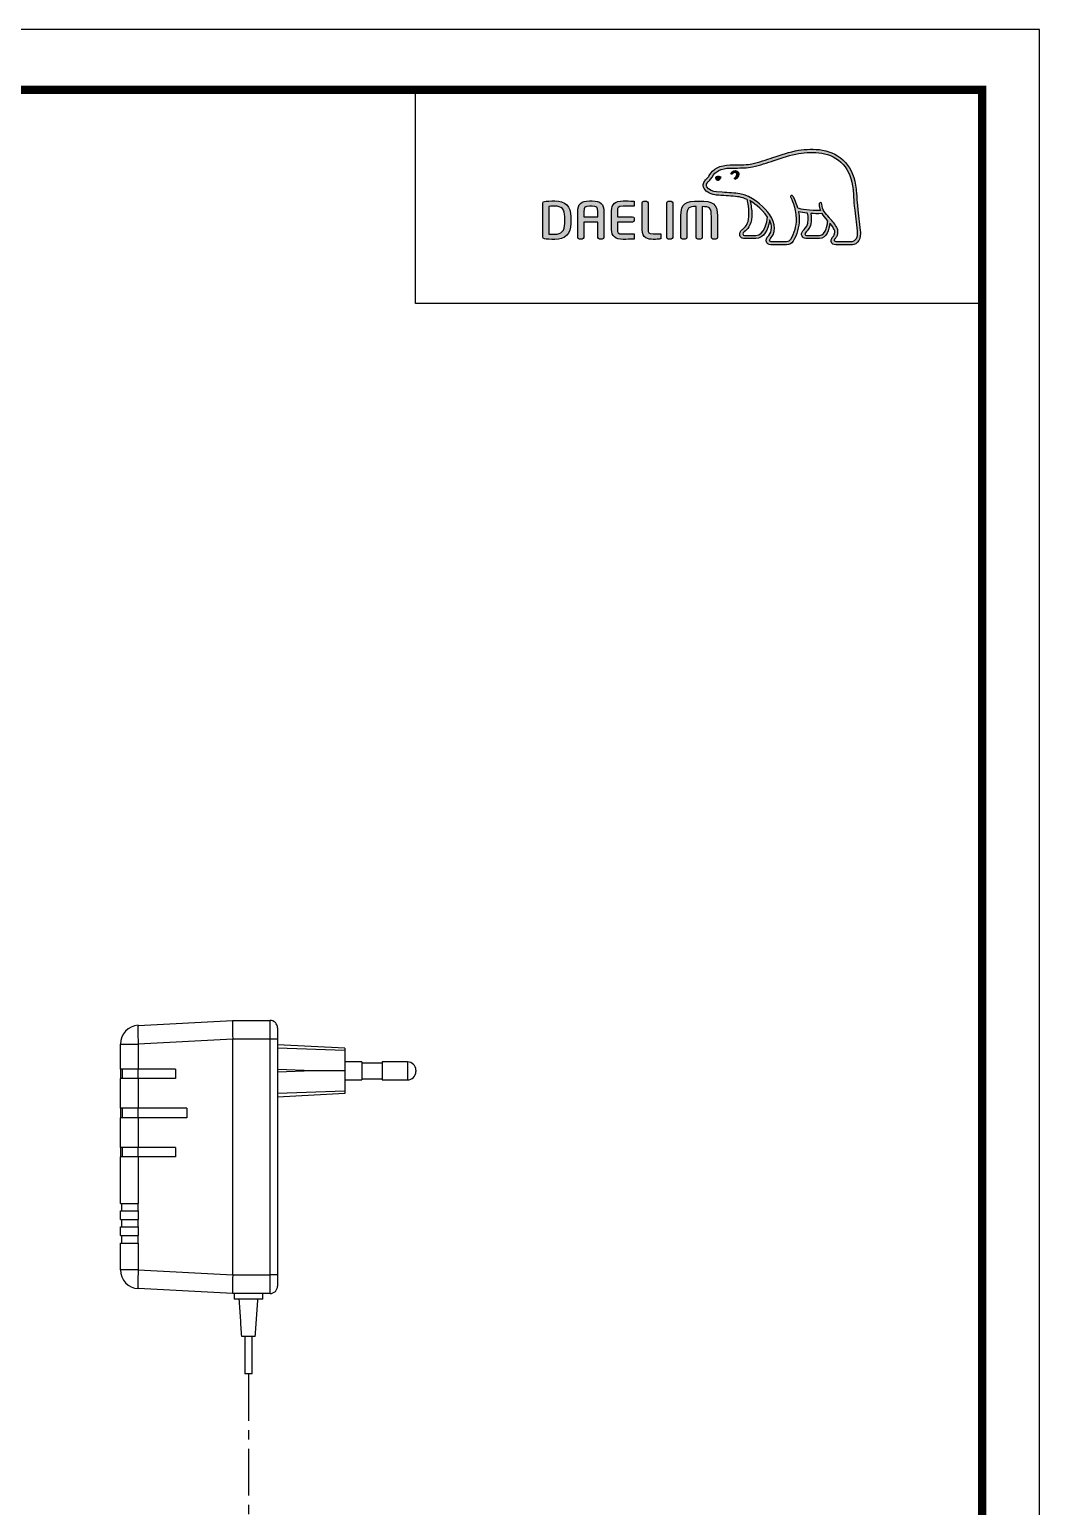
# Model space of a CAD drawing. Extents: x 0 to 948, y 0 to 695.
# Drawn here: x 677.8 to 947.9, y 299.8 to 694.5 of the extents above; entities that cross this region are included whole.
import ezdxf

# ---------------------------------------------------------------- set-up
doc = ezdxf.new("R2010")
doc.units = 0
doc.header["$LTSCALE"] = 10
doc.header["$MEASUREMENT"] = 0
doc.linetypes.add('CENTER', pattern=[2, 1.25, -0.25, 0.25, -0.25])
doc.layers.get('0').update_dxf_attribs({"linetype": 'CONTINUOUS'})
for name, color, linetype in [('1', 7, 'CONTINUOUS'), ('DEF_LAYER_SYMBOL', 7, 'CONTINUOUS'), ('레이어 1', 7, 'CONTINUOUS')]:
    doc.layers.add(name, color=color, linetype=linetype)

msp = doc.modelspace()

# ---------------------------------------------------------------- hatches: boundary and pattern name
at = {"layer": '레이어 1'}
h = msp.add_hatch(color=5, dxfattribs=at)
h.dxf.hatch_style = 1
edge = h.paths.add_edge_path(flags=16)
edge.add_spline(control_points=[(898.61, 638.27), (898.2, 637.81), (897.68, 637.81), (897.65, 637.81), (897.65, 637.81), (893.5, 637.81), (893.5, 637.81), (893.34, 637.81), (893.23, 637.85), (893.15, 637.92), (893.09, 637.98), (893.06, 638.08), (893.06, 638.19), (893.06, 638.43), (893.23, 638.64), (893.41, 638.87), (893.58, 639.09), (893.74, 639.3), (893.83, 639.55), (894.06, 640.16), (894.03, 640.81), (893.76, 641.39), (893.27, 642.43), (892.54, 643.25), (891.84, 644.04), (891.84, 644.04), (891.6, 644.3), (891.6, 644.31), (890.68, 645.33), (889.73, 646.39), (889.66, 647.82), (889.64, 648.1), (889.51, 648.28), (889.33, 648.27), (889.33, 648.27), (889.06, 648.14), (889.05, 648.14), (888.98, 648.06), (888.94, 647.94), (888.94, 647.8), (888.94, 647.8), (888.94, 647.75), (888.94, 647.75), (888.98, 647.23), (889.1, 646.73), (889.32, 646.2), (889.32, 646.2), (889.34, 646.14), (889.34, 646.14), (889.34, 646.14), (889.28, 646.14), (889.28, 646.14), (886.61, 646.04), (884, 646.54), (883.23, 646.73), (882.75, 648.64), (881.98, 649.9), (881.95, 649.95), (881.89, 650.05), (881.79, 650.13), (881.7, 650.16), (881.7, 650.16), (881.48, 650.12), (881.45, 650.12), (881.43, 650.09), (881.39, 650.04), (881.3, 649.92), (881.3, 649.92), (881.29, 649.83), (881.29, 649.83), (881.29, 649.83), (881.36, 649.58), (881.36, 649.58), (881.42, 649.48), (882.79, 647.07), (882.79, 643.89), (882.79, 641.93), (882.28, 640.08), (881.26, 638.39), (881.02, 637.99), (880.7, 637.81), (880.22, 637.81), (880.22, 637.81), (876.12, 637.81), (876.12, 637.81), (875.99, 637.81), (875.7, 637.9), (875.7, 638.2), (875.7, 638.36), (875.86, 638.63), (876.11, 638.92), (877.82, 640.82), (876.83, 643.79), (875.19, 645.74), (873.61, 647.63), (871.03, 650.01), (867.71, 650.6), (866.54, 650.8), (864.61, 650.92), (863.05, 651.01), (863.05, 651.01), (861.47, 651.1), (861.47, 651.1), (860.66, 651.17), (859.33, 651.66), (858.92, 652.43), (858.75, 652.75), (858.77, 653.08), (858.98, 653.45), (859.12, 653.67), (859.3, 653.87), (859.54, 654.1), (859.8, 654.36), (860.06, 654.63), (860.27, 654.99), (860.27, 654.99), (860.33, 655.1), (860.33, 655.1), (861.12, 656.62), (862.75, 657.42), (865.18, 657.48), (865.18, 657.48), (866.55, 657.5), (866.55, 657.5), (868.05, 657.51), (869.75, 657.51), (871.15, 657.82), (873.12, 658.24), (875.1, 658.91), (876.84, 659.51), (876.84, 659.51), (876.89, 659.52), (876.89, 659.52), (879.05, 660.26), (881.28, 661.02), (883.55, 661.39), (887.2, 662), (892.2, 661.98), (895.35, 658.44), (896.81, 656.81), (897.7, 654.55), (898.01, 651.75), (898.01, 651.75), (898, 651.76), (897.99, 651.77), (898.01, 651.71), (898.04, 651.4), (898.17, 649.62), (898.21, 648.76), (898.24, 647.87), (898.47, 646.23), (898.47, 646.23), (899.1, 640.72), (899.1, 640.72), (899.1, 640.72), (899.14, 640.05), (899.14, 640.05), (899.14, 639.26), (898.96, 638.66), (898.61, 638.27)], knot_values=[0, 0, 0, 0, 1, 1, 1, 2, 2, 2, 3, 3, 3, 4, 4, 4, 5, 5, 5, 6, 6, 6, 7, 7, 7, 8, 8, 8, 9, 9, 9, 10, 10, 10, 11, 11, 11, 12, 12, 12, 13, 13, 13, 14, 14, 14, 15, 15, 15, 16, 16, 16, 17, 17, 17, 18, 18, 18, 19, 19, 19, 20, 20, 20, 21, 21, 21, 22, 22, 22, 23, 23, 23, 24, 24, 24, 25, 25, 25, 26, 26, 26, 27, 27, 27, 28, 28, 28, 29, 29, 29, 30, 30, 30, 31, 31, 31, 32, 32, 32, 33, 33, 33, 34, 34, 34, 35, 35, 35, 36, 36, 36, 37, 37, 37, 38, 38, 38, 39, 39, 39, 40, 40, 40, 41, 41, 41, 42, 42, 42, 43, 43, 43, 44, 44, 44, 45, 45, 45, 46, 46, 46, 47, 47, 47, 48, 48, 48, 49, 49, 49, 50, 50, 50, 51, 51, 51, 52, 52, 52, 53, 53, 53, 53], degree=3, periodic=0)
edge = h.paths.add_edge_path(flags=16)
edge.add_spline(control_points=[(889, 639.46), (889, 639.46), (885.61, 639.46), (885.61, 639.46), (885.35, 639.46), (885.16, 639.66), (885.16, 639.92), (885.16, 640.09), (885.31, 640.32), (885.46, 640.48), (886.15, 641.14), (886.85, 642.05), (886.85, 643.77), (886.85, 643.77), (886.81, 644.56), (886.81, 644.56), (886.81, 644.56), (886.68, 645.32), (886.68, 645.32), (886.68, 645.32), (886.68, 645.37), (886.68, 645.37), (886.68, 645.37), (886.73, 645.37), (886.73, 645.37), (887.36, 645.32), (888.59, 645.25), (889.76, 645.31), (890.06, 644.83), (890.54, 644.22), (891.25, 643.41), (891.21, 643.01), (890.88, 639.46), (889, 639.46)], knot_values=[0, 0, 0, 0, 1, 1, 1, 2, 2, 2, 3, 3, 3, 4, 4, 4, 5, 5, 5, 6, 6, 6, 7, 7, 7, 8, 8, 8, 9, 9, 9, 10, 10, 10, 11, 11, 11, 11], degree=3, periodic=0)
edge = h.paths.add_edge_path(flags=16)
edge.add_spline(control_points=[(871.98, 639.46), (871.98, 639.46), (869, 639.46), (869, 639.46), (868.78, 639.46), (868.54, 639.64), (868.54, 639.92), (868.54, 640.08), (868.68, 640.28), (868.93, 640.49), (869.68, 641.09), (870.82, 642), (870.95, 644.5), (870.95, 644.5), (870.96, 645.19), (870.96, 645.19), (870.96, 646.25), (870.72, 647.54), (870.49, 648.69), (870.49, 648.69), (870.45, 648.81), (870.45, 648.81), (870.45, 648.81), (870.55, 648.73), (870.55, 648.73), (870.99, 648.46), (873.42, 646.81), (875.15, 644.38), (875.01, 643.23), (874.36, 639.46), (871.98, 639.46)], knot_values=[0, 0, 0, 0, 1, 1, 1, 2, 2, 2, 3, 3, 3, 4, 4, 4, 5, 5, 5, 6, 6, 6, 7, 7, 7, 8, 8, 8, 9, 9, 9, 10, 10, 10, 10], degree=3, periodic=0)
edge = h.paths.add_edge_path()
edge.add_spline(control_points=[(899.94, 640.81), (899.94, 640.81), (899.31, 646.34), (899.31, 646.34), (899.08, 647.99), (899.04, 648.87), (899.01, 649.65), (899.01, 649.65), (898.86, 651.83), (898.86, 651.84), (898.53, 654.82), (897.56, 657.23), (895.98, 659), (892.58, 662.82), (887.27, 662.86), (883.41, 662.23), (881.05, 661.83), (878.79, 661.06), (876.6, 660.31), (876.6, 660.31), (876.53, 660.29), (876.53, 660.29), (874.82, 659.71), (872.88, 659.04), (870.98, 658.64), (869.67, 658.36), (868.03, 658.35), (866.58, 658.34), (866.58, 658.34), (865.15, 658.32), (865.15, 658.32), (862.4, 658.25), (860.53, 657.3), (859.58, 655.49), (859.58, 655.49), (859.54, 655.41), (859.54, 655.41), (859.38, 655.14), (859.15, 654.9), (858.94, 654.7), (858.71, 654.46), (858.45, 654.21), (858.26, 653.87), (858.06, 653.54), (857.96, 653.19), (857.96, 652.86), (857.96, 652.58), (858.03, 652.3), (858.17, 652.04), (858.75, 650.94), (860.42, 650.34), (861.42, 650.27), (861.42, 650.27), (862.88, 650.18), (862.92, 650.17), (864.38, 650.09), (866.39, 649.97), (867.56, 649.77), (868.25, 649.65), (869.03, 649.4), (869.74, 649.06), (869.8, 648.88), (870.17, 647.22), (870.17, 645.19), (870.17, 645.19), (870.15, 644.54), (870.15, 644.54), (870.04, 642.39), (869.11, 641.65), (868.42, 641.1), (868.35, 641.04), (867.74, 640.53), (867.7, 639.92), (867.67, 639.58), (867.77, 639.26), (867.98, 639.04), (868.2, 638.79), (868.55, 638.67), (869, 638.67), (869, 638.67), (871.98, 638.67), (871.98, 638.67), (874.21, 638.67), (875.31, 641.07), (875.64, 643.32), (875.64, 643.32), (875.65, 643.63), (875.65, 643.63), (875.65, 643.63), (875.74, 643.47), (875.74, 643.47), (876.03, 642.84), (876.2, 642.08), (876.2, 641.5), (876.2, 640.7), (875.95, 640), (875.48, 639.48), (875.36, 639.36), (874.76, 638.74), (874.76, 638.12), (874.76, 638.12), (874.77, 638.02), (874.77, 638.02), (874.85, 637.29), (875.44, 636.97), (875.99, 636.97), (875.99, 636.97), (880.22, 636.97), (880.22, 636.97), (880.99, 636.97), (881.59, 637.31), (881.99, 637.96), (883.06, 639.75), (883.61, 641.69), (883.61, 643.73), (883.61, 644.37), (883.55, 645.04), (883.43, 645.75), (883.43, 645.75), (883.42, 645.81), (883.42, 645.81), (883.42, 645.81), (883.48, 645.79), (883.48, 645.79), (883.99, 645.7), (884.8, 645.55), (885.82, 645.44), (885.82, 645.44), (885.85, 645.44), (885.85, 645.44), (885.85, 645.44), (885.98, 644.67), (885.98, 644.67), (885.98, 644.67), (886.01, 644.48), (886.01, 644.48), (886.01, 644.48), (886.05, 643.79), (886.05, 643.79), (886.05, 642.15), (885.3, 641.43), (884.9, 641.05), (884.9, 641.04), (884.34, 640.47), (884.27, 639.96), (884.27, 639.96), (884.26, 639.81), (884.26, 639.81), (884.26, 639.65), (884.3, 639.34), (884.57, 639.05), (884.82, 638.8), (885.2, 638.67), (885.7, 638.67), (885.7, 638.67), (889, 638.67), (889, 638.67), (891, 638.67), (891.6, 641.21), (891.84, 642.64), (891.84, 642.64), (891.86, 642.79), (891.86, 642.79), (891.86, 642.79), (891.93, 642.68), (891.93, 642.68), (892.4, 642.09), (892.8, 641.43), (893, 641.03), (893.1, 640.81), (893.15, 640.58), (893.15, 640.34), (893.15, 640.34), (893.08, 639.87), (893.08, 639.87), (893, 639.61), (892.83, 639.37), (892.65, 639.14), (892.4, 638.81), (892.14, 638.47), (892.14, 638.05), (892.14, 638.05), (892.16, 637.82), (892.16, 637.82), (892.28, 637.27), (892.73, 636.97), (893.42, 636.97), (893.42, 636.97), (897.65, 636.97), (897.65, 636.97), (897.75, 636.97), (898.57, 636.99), (899.22, 637.69), (899.74, 638.25), (899.99, 639.02), (899.99, 640.04), (899.99, 640.04), (899.94, 640.8), (899.94, 640.81)], knot_values=[0, 0, 0, 0, 1, 1, 1, 2, 2, 2, 3, 3, 3, 4, 4, 4, 5, 5, 5, 6, 6, 6, 7, 7, 7, 8, 8, 8, 9, 9, 9, 10, 10, 10, 11, 11, 11, 12, 12, 12, 13, 13, 13, 14, 14, 14, 15, 15, 15, 16, 16, 16, 17, 17, 17, 18, 18, 18, 19, 19, 19, 20, 20, 20, 21, 21, 21, 22, 22, 22, 23, 23, 23, 24, 24, 24, 25, 25, 25, 26, 26, 26, 27, 27, 27, 28, 28, 28, 29, 29, 29, 30, 30, 30, 31, 31, 31, 32, 32, 32, 33, 33, 33, 34, 34, 34, 35, 35, 35, 36, 36, 36, 37, 37, 37, 38, 38, 38, 39, 39, 39, 40, 40, 40, 41, 41, 41, 42, 42, 42, 43, 43, 43, 44, 44, 44, 45, 45, 45, 46, 46, 46, 47, 47, 47, 48, 48, 48, 49, 49, 49, 50, 50, 50, 51, 51, 51, 52, 52, 52, 53, 53, 53, 54, 54, 54, 55, 55, 55, 56, 56, 56, 57, 57, 57, 58, 58, 58, 59, 59, 59, 60, 60, 60, 61, 61, 61, 62, 62, 62, 63, 63, 63, 64, 64, 64, 65, 65, 65, 66, 66, 66, 66], degree=3, periodic=0)
edge = h.paths.add_edge_path(flags=0)
edge.add_spline(control_points=[(861.35, 655.1), (861.35, 655.1), (861.96, 655.38), (862.73, 655.08), (862.73, 655.08), (862.82, 655.04), (862.7, 654.87), (862.33, 654.37), (861.96, 654.26), (861.96, 654.26), (861.96, 654.26), (861.69, 654.17), (861.54, 654.35), (861.24, 654.7), (861.23, 654.91), (861.23, 654.91), (861.23, 654.91), (861.2, 655.06), (861.35, 655.1)], knot_values=[0, 0, 0, 0, 1, 1, 1, 2, 2, 2, 3, 3, 3, 4, 4, 4, 5, 5, 5, 6, 6, 6, 6], degree=3, periodic=0)
edge = h.paths.add_edge_path(flags=0)
edge.add_spline(control_points=[(865.41, 656.23), (865.32, 656.13), (865.31, 655.96), (865.41, 655.87), (865.51, 655.79), (865.67, 655.81), (865.76, 655.91), (865.81, 655.96), (866.32, 656.56), (866.76, 656.26), (866.91, 656.14), (866.98, 655.98), (866.96, 655.77), (866.92, 655.43), (866.63, 655.05), (866.42, 654.92), (866.31, 654.85), (866.23, 654.7), (866.29, 654.58), (866.34, 654.46), (866.49, 654.42), (866.62, 654.48), (866.98, 654.66), (867.44, 655.24), (867.51, 655.78), (867.55, 656.16), (867.38, 656.47), (867.07, 656.68), (866.42, 657.14), (865.69, 656.53), (865.41, 656.23)], knot_values=[0, 0, 0, 0, 1, 1, 1, 2, 2, 2, 3, 3, 3, 4, 4, 4, 5, 5, 5, 6, 6, 6, 7, 7, 7, 8, 8, 8, 9, 9, 9, 10, 10, 10, 10], degree=3, periodic=0)
edge = h.paths.add_edge_path(flags=0)
edge.add_spline(control_points=[(865.33, 655.78), (865.33, 655.78), (865.33, 655.78), (865.33, 655.78), (865.33, 655.78), (865.33, 655.78), (865.33, 655.78)], knot_values=[0, 0, 0, 0, 1, 1, 1, 2, 2, 2, 2], degree=3, periodic=0)
h = msp.add_hatch(color=5, dxfattribs=at)
h.dxf.hatch_style = 2
edge = h.paths.add_edge_path()
edge.add_spline(control_points=[(861.35, 655.1), (861.35, 655.1), (861.96, 655.38), (862.73, 655.08), (862.73, 655.08), (862.82, 655.04), (862.7, 654.87), (862.33, 654.37), (861.96, 654.26), (861.96, 654.26), (861.96, 654.26), (861.69, 654.17), (861.54, 654.35), (861.24, 654.7), (861.23, 654.91), (861.23, 654.91), (861.23, 654.91), (861.2, 655.06), (861.35, 655.1)], knot_values=[0, 0, 0, 0, 1, 1, 1, 2, 2, 2, 3, 3, 3, 4, 4, 4, 5, 5, 5, 6, 6, 6, 6], degree=3, periodic=0)
h = msp.add_hatch(color=5, dxfattribs=at)
h.dxf.hatch_style = 2
edge = h.paths.add_edge_path()
edge.add_spline(control_points=[(865.41, 656.23), (865.32, 656.13), (865.31, 655.96), (865.41, 655.87), (865.51, 655.79), (865.67, 655.81), (865.76, 655.91), (865.81, 655.96), (866.32, 656.56), (866.76, 656.26), (866.91, 656.14), (866.98, 655.98), (866.96, 655.77), (866.92, 655.43), (866.63, 655.05), (866.42, 654.92), (866.31, 654.85), (866.23, 654.7), (866.29, 654.58), (866.34, 654.46), (866.49, 654.42), (866.62, 654.48), (866.98, 654.66), (867.44, 655.24), (867.51, 655.78), (867.55, 656.16), (867.38, 656.47), (867.07, 656.68), (866.42, 657.14), (865.69, 656.53), (865.41, 656.23)], knot_values=[0, 0, 0, 0, 1, 1, 1, 2, 2, 2, 3, 3, 3, 4, 4, 4, 5, 5, 5, 6, 6, 6, 7, 7, 7, 8, 8, 8, 9, 9, 9, 10, 10, 10, 10], degree=3, periodic=0)
h = msp.add_hatch(color=5, dxfattribs=at)
h.dxf.hatch_style = 2
edge = h.paths.add_edge_path()
edge.add_spline(control_points=[(820.94, 642.69), (820.94, 640.76), (820.06, 639.82), (818.24, 639.82), (818.24, 639.82), (817, 639.84), (816.68, 639.85), (816.68, 639.85), (816.68, 647.26), (816.68, 647.26), (817.32, 647.32), (818.24, 647.33), (818.24, 647.33), (820.11, 647.33), (820.94, 646.44), (820.94, 644.46), (820.94, 644.46), (820.94, 642.69), (820.94, 642.69)], knot_values=[0, 0, 0, 0, 1, 1, 1, 2, 2, 2, 3, 3, 3, 4, 4, 4, 5, 5, 5, 6, 6, 6, 6], degree=3, periodic=0)
edge = h.paths.add_edge_path()
edge.add_spline(control_points=[(818.24, 648.72), (817.24, 648.72), (815.93, 648.66), (815.5, 648.59), (815.23, 648.55), (815.06, 648.35), (815.06, 648.08), (815.06, 648.08), (815.06, 639.07), (815.06, 639.07), (815.06, 638.79), (815.23, 638.6), (815.51, 638.56), (815.92, 638.49), (817.22, 638.43), (818.24, 638.43), (821.06, 638.43), (822.54, 639.9), (822.54, 642.69), (822.54, 642.69), (822.54, 644.46), (822.54, 644.46), (822.54, 647.25), (821.06, 648.72), (818.24, 648.72)], knot_values=[0, 0, 0, 0, 1, 1, 1, 2, 2, 2, 3, 3, 3, 4, 4, 4, 5, 5, 5, 6, 6, 6, 7, 7, 7, 8, 8, 8, 8], degree=3, periodic=0)
h = msp.add_hatch(color=5, dxfattribs=at)
h.dxf.hatch_style = 2
edge = h.paths.add_edge_path()
edge.add_spline(control_points=[(829.79, 644.47), (829.79, 644.47), (826, 644.47), (826, 644.47), (826, 644.61), (826, 645.82), (826, 645.82), (826, 647.09), (826.38, 647.3), (827.51, 647.3), (827.51, 647.3), (828.29, 647.3), (828.29, 647.3), (829.42, 647.3), (829.79, 647.09), (829.79, 645.82), (829.79, 645.82), (829.79, 644.61), (829.79, 644.47)], knot_values=[0, 0, 0, 0, 1, 1, 1, 2, 2, 2, 3, 3, 3, 4, 4, 4, 5, 5, 5, 6, 6, 6, 6], degree=3, periodic=0)
edge = h.paths.add_edge_path()
edge.add_spline(control_points=[(828.29, 648.72), (828.29, 648.72), (827.51, 648.72), (827.51, 648.72), (825.36, 648.72), (824.4, 647.83), (824.4, 645.82), (824.4, 645.82), (824.4, 638.97), (824.4, 638.97), (824.4, 638.72), (824.6, 638.52), (824.83, 638.52), (824.83, 638.52), (825.58, 638.52), (825.58, 638.52), (825.84, 638.52), (826, 638.75), (826, 638.97), (826, 638.97), (826, 642.91), (826, 643.06), (826, 643.06), (829.79, 643.06), (829.79, 643.06), (829.79, 642.91), (829.79, 638.97), (829.79, 638.97), (829.79, 638.72), (829.99, 638.52), (830.23, 638.52), (830.23, 638.52), (830.97, 638.52), (830.97, 638.52), (831.23, 638.52), (831.4, 638.75), (831.4, 638.97), (831.4, 638.97), (831.4, 645.82), (831.4, 645.82), (831.4, 647.83), (830.44, 648.72), (828.29, 648.72)], knot_values=[0, 0, 0, 0, 1, 1, 1, 2, 2, 2, 3, 3, 3, 4, 4, 4, 5, 5, 5, 6, 6, 6, 7, 7, 7, 8, 8, 8, 9, 9, 9, 10, 10, 10, 11, 11, 11, 12, 12, 12, 13, 13, 13, 14, 14, 14, 14], degree=3, periodic=0)
h = msp.add_hatch(color=5, dxfattribs=at)
h.dxf.hatch_style = 2
edge = h.paths.add_edge_path()
edge.add_spline(control_points=[(833.44, 646.1), (833.44, 646.1), (833.44, 641.05), (833.44, 641.05), (833.44, 639.29), (834.45, 638.43), (836.52, 638.43), (837.44, 638.43), (838.69, 638.45), (839.19, 638.49), (839.18, 638.49), (839.43, 638.52), (839.43, 638.52), (839.43, 638.52), (839.5, 638.52), (839.5, 638.52), (839.5, 638.52), (839.5, 639.87), (839.5, 639.87), (839.5, 639.87), (836.54, 639.87), (836.54, 639.87), (835.05, 639.87), (835.05, 640.29), (835.05, 641.05), (835.05, 641.05), (835.05, 642.92), (835.05, 643.07), (835.2, 643.07), (839.04, 643.07), (839.04, 643.07), (839.29, 643.07), (839.49, 643.27), (839.49, 643.51), (839.49, 643.51), (839.49, 644.01), (839.49, 644.01), (839.49, 644.26), (839.29, 644.46), (839.04, 644.46), (839.04, 644.46), (835.2, 644.46), (835.05, 644.46), (835.05, 644.61), (835.05, 646.1), (835.05, 646.1), (835.05, 646.86), (835.05, 647.28), (836.54, 647.28), (836.54, 647.28), (839.5, 647.27), (839.5, 647.27), (839.5, 647.27), (839.5, 648.61), (839.5, 648.61), (839.5, 648.61), (839.18, 648.64), (839.18, 648.64), (838.6, 648.69), (837.26, 648.72), (836.52, 648.72), (834.45, 648.72), (833.44, 647.86), (833.44, 646.1)], knot_values=[0, 0, 0, 0, 1, 1, 1, 2, 2, 2, 3, 3, 3, 4, 4, 4, 5, 5, 5, 6, 6, 6, 7, 7, 7, 8, 8, 8, 9, 9, 9, 10, 10, 10, 11, 11, 11, 12, 12, 12, 13, 13, 13, 14, 14, 14, 15, 15, 15, 16, 16, 16, 17, 17, 17, 18, 18, 18, 19, 19, 19, 20, 20, 20, 21, 21, 21, 21], degree=3, periodic=0)
h = msp.add_hatch(color=5, dxfattribs=at)
h.dxf.hatch_style = 2
edge = h.paths.add_edge_path()
edge.add_spline(control_points=[(842.07, 648.63), (841.83, 648.63), (841.62, 648.43), (841.62, 648.18), (841.62, 648.18), (841.62, 641.05), (841.62, 641.05), (841.62, 638.73), (843.2, 638.43), (844.58, 638.43), (845.6, 638.43), (845.86, 638.47), (846.16, 638.52), (846.16, 638.52), (846.33, 638.55), (846.33, 638.55), (846.33, 638.55), (846.56, 638.58), (846.56, 638.58), (846.56, 638.58), (846.63, 638.59), (846.63, 638.59), (846.63, 638.59), (846.63, 639.87), (846.63, 639.87), (846.63, 639.87), (844.6, 639.87), (844.6, 639.87), (843.22, 639.87), (843.22, 640.39), (843.22, 640.9), (843.22, 640.9), (843.22, 648.18), (843.22, 648.18), (843.22, 648.43), (843.01, 648.63), (842.77, 648.63), (842.77, 648.63), (842.07, 648.63), (842.07, 648.63)], knot_values=[0, 0, 0, 0, 1, 1, 1, 2, 2, 2, 3, 3, 3, 4, 4, 4, 5, 5, 5, 6, 6, 6, 7, 7, 7, 8, 8, 8, 9, 9, 9, 10, 10, 10, 11, 11, 11, 12, 12, 12, 13, 13, 13, 13], degree=3, periodic=0)
h = msp.add_hatch(color=5, dxfattribs=at)
h.dxf.hatch_style = 2
edge = h.paths.add_edge_path()
edge.add_spline(control_points=[(848.62, 648.63), (848.35, 648.63), (848.19, 648.41), (848.19, 648.2), (848.19, 648.2), (848.19, 638.97), (848.19, 638.97), (848.19, 638.72), (848.39, 638.52), (848.62, 638.52), (848.62, 638.52), (849.37, 638.52), (849.37, 638.52), (849.64, 638.52), (849.8, 638.75), (849.8, 638.97), (849.8, 638.97), (849.8, 648.2), (849.8, 648.2), (849.8, 648.44), (849.61, 648.63), (849.37, 648.63), (849.37, 648.63), (848.62, 648.63), (848.62, 648.63)], knot_values=[0, 0, 0, 0, 1, 1, 1, 2, 2, 2, 3, 3, 3, 4, 4, 4, 5, 5, 5, 6, 6, 6, 7, 7, 7, 8, 8, 8, 8], degree=3, periodic=0)
h = msp.add_hatch(color=5, dxfattribs=at)
h.dxf.hatch_style = 2
edge = h.paths.add_edge_path()
edge.add_spline(control_points=[(851.96, 644.65), (851.96, 644.65), (851.96, 638.97), (851.96, 638.97), (851.96, 638.72), (852.15, 638.52), (852.39, 638.52), (852.39, 638.52), (853.15, 638.52), (853.15, 638.52), (853.42, 638.52), (853.58, 638.75), (853.58, 638.97), (853.58, 638.97), (853.58, 644.51), (853.58, 644.51), (853.58, 646.95), (853.99, 647.19), (856.06, 647.19), (856.06, 647.04), (856.06, 638.97), (856.06, 638.97), (856.06, 638.71), (856.24, 638.52), (856.48, 638.52), (856.48, 638.52), (857.23, 638.52), (857.23, 638.52), (857.5, 638.52), (857.66, 638.75), (857.66, 638.97), (857.66, 638.97), (857.66, 647.02), (857.66, 647.18), (858.62, 647.17), (859.3, 647.09), (859.67, 646.73), (860.06, 646.34), (860.13, 645.62), (860.13, 644.51), (860.13, 644.51), (860.13, 638.97), (860.13, 638.97), (860.13, 638.72), (860.33, 638.52), (860.56, 638.52), (860.56, 638.52), (861.33, 638.52), (861.33, 638.52), (861.59, 638.52), (861.76, 638.75), (861.76, 638.97), (861.76, 638.97), (861.76, 644.65), (861.76, 644.65), (861.76, 648.09), (860.54, 648.67), (856.87, 648.67), (853.18, 648.67), (851.96, 648.09), (851.96, 644.65)], knot_values=[0, 0, 0, 0, 1, 1, 1, 2, 2, 2, 3, 3, 3, 4, 4, 4, 5, 5, 5, 6, 6, 6, 7, 7, 7, 8, 8, 8, 9, 9, 9, 10, 10, 10, 11, 11, 11, 12, 12, 12, 13, 13, 13, 14, 14, 14, 15, 15, 15, 16, 16, 16, 17, 17, 17, 18, 18, 18, 19, 19, 19, 20, 20, 20, 20], degree=3, periodic=0)

# ---------------------------------------------------------------- linework, layer by layer
at = {"color": 5, "ltscale": 0.5}
msp.add_line((781.04, 621.33), (781.04, 678.39), dxfattribs=at)
at = {"color": 5}
msp.add_line((871.85, 638.67), (871.85, 638.67), dxfattribs=at)
at = {"color": 5, "ltscale": 40}
msp.add_line((932.52, 621.33), (781.04, 621.33), dxfattribs=at)
at = {"ltscale": 0.5}
msp.add_lwpolyline([(0, 0), (947.86, 0), (947.86, 694.51), (0, 694.51)], close=True, dxfattribs=at)
at = {"color": 5, "linetype": 'ByBlock', "lineweight": 200, "const_width": 2.18}
msp.add_lwpolyline([(15.24, 29.74), (932.52, 29.74), (932.52, 678.39), (15.24, 678.39)], close=True, dxfattribs=at)
at = {"layer": '1', "color": 7, "linetype": 'Continuous', "lineweight": -3}
for p, q in [((706.88, 428.37), (732.14, 429.69)), ((732.14, 429.69), (742.14, 429.69)), ((732.14, 429.69), (732.14, 429.69)), ((742.14, 424.69), (742.14, 429.69)), ((744.14, 427.69), (744.14, 424.69)), ((702.14, 416.69), (702.14, 423.38)), ((702.14, 423.38), (706.88, 423.38)), ((732.14, 424.7), (706.88, 423.38)), ((706.88, 423.38), (706.88, 416.69)), ((742.14, 424.69), (732.14, 424.69)), ((732.14, 361.69), (732.14, 424.69)), ((744.14, 424.69), (742.14, 424.69)), ((742.14, 361.69), (742.14, 424.69)), ((744.14, 424.69), (744.14, 361.69)), ((762.14, 422.25), (744.14, 423.19)), ((762.14, 421.6), (744.14, 422.24)), ((762.14, 422.25), (762.14, 421.6)), ((762.14, 421.6), (762.14, 416.19)), ((766.64, 418.59), (762.14, 418.59)), ((766.64, 418.59), (766.64, 413.79)), ((778.92, 418.59), (772.14, 418.59)), ((772.14, 418.59), (772.14, 413.79)), ((778.92, 418.59), (778.92, 413.79)), ((702.14, 416.69), (702.14, 414.19)), ((706.88, 416.69), (702.14, 416.69)), ((702.64, 414.19), (702.64, 416.69)), ((716.89, 416.69), (706.88, 416.69)), ((706.9, 414.19), (706.9, 416.69)), ((716.89, 416.69), (716.89, 414.19)), ((753.68, 416.19), (744.14, 416.54)), ((753.68, 416.19), (744.14, 415.85)), ((762.14, 416.19), (753.68, 416.19)), ((762.14, 416.19), (762.14, 410.79)), ((772.14, 418.29), (766.64, 418.29)), ((781.14, 416.38), (781.14, 416.01)), ((706.88, 414.19), (702.14, 414.19)), ((702.14, 406.19), (702.14, 414.19)), ((716.89, 414.19), (706.88, 414.19)), ((706.88, 414.19), (706.88, 406.19)), ((762.14, 410.79), (744.14, 410.14)), ((762.14, 413.79), (766.64, 413.79)), ((762.14, 410.79), (762.14, 410.14)), ((766.64, 414.09), (772.14, 414.09)), ((772.14, 413.79), (778.92, 413.79)), ((762.14, 410.14), (744.14, 409.19)), ((702.14, 406.19), (702.14, 403.69)), ((706.88, 406.19), (702.14, 406.19)), ((706.88, 403.69), (702.14, 403.69)), ((702.14, 395.69), (702.14, 403.69)), ((702.64, 403.69), (702.64, 406.19)), ((719.89, 406.19), (706.88, 406.19)), ((706.88, 403.69), (706.88, 395.69)), ((719.89, 403.69), (706.88, 403.69)), ((706.9, 403.69), (706.9, 406.19)), ((719.89, 406.19), (719.89, 403.69)), ((702.14, 395.69), (702.14, 393.19)), ((706.88, 395.69), (702.14, 395.69)), ((702.64, 393.19), (702.64, 395.69)), ((716.89, 395.69), (706.88, 395.69)), ((706.9, 393.19), (706.9, 395.69)), ((716.89, 395.69), (716.89, 393.19)), ((706.88, 393.19), (702.14, 393.19)), ((702.14, 380.79), (702.14, 393.19)), ((716.89, 393.19), (706.88, 393.19)), ((706.88, 393.19), (706.88, 380.79)), ((702.14, 380.79), (706.88, 380.79)), ((702.44, 380.79), (702.44, 378.79)), ((706.88, 378.79), (706.88, 380.79)), ((702.14, 378.79), (706.88, 378.79)), ((702.14, 376.49), (702.14, 378.79)), ((702.14, 376.49), (706.88, 376.49)), ((702.44, 376.49), (702.44, 374.49)), ((706.88, 378.79), (706.88, 376.49)), ((706.88, 374.49), (706.88, 376.49)), ((702.14, 374.49), (706.88, 374.49)), ((702.14, 372.19), (702.14, 374.49)), ((702.14, 372.19), (706.88, 372.19)), ((702.44, 372.19), (702.44, 370.19)), ((706.88, 374.49), (706.88, 372.19)), ((706.88, 370.19), (706.88, 372.19)), ((702.14, 370.19), (706.88, 370.19)), ((702.14, 363.01), (702.14, 370.19)), ((706.88, 370.19), (706.88, 363.01)), ((706.88, 363.01), (702.14, 363.01)), ((706.88, 363.01), (732.14, 361.69)), ((732.14, 361.69), (742.14, 361.69)), ((742.14, 356.69), (742.14, 361.69)), ((744.14, 361.69), (742.14, 361.69)), ((744.14, 361.69), (744.14, 358.69)), ((732.14, 356.69), (706.88, 358.02)), ((742.14, 356.69), (732.14, 356.69)), ((732.14, 356.69), (732.14, 356.69)), ((732.54, 356.69), (732.54, 355.19)), ((740.24, 355.19), (740.24, 356.69)), ((733.89, 355.19), (732.54, 355.19)), ((738.89, 355.19), (733.89, 355.19)), ((740.24, 355.19), (738.89, 355.19)), ((738.19, 345.19), (734.59, 345.19)), ((735.39, 345.19), (735.39, 335.19)), ((737.39, 335.19), (737.39, 345.19)), ((737.39, 335.19), (735.39, 335.19))]:
    msp.add_line(p, q, dxfattribs=at)
for centre, radius, start, end in [((707.14, 423.38), 5, 93, 180), ((742.14, 427.69), 2, 0, 90), ((778.92, 416.38), 2.21, 0, 90), ((778.92, 416.01), 2.21, 270, 0), ((707.14, 363.01), 5, 180, 267), ((742.14, 358.69), 2, 270, 0)]:
    msp.add_arc(centre, radius, start, end, dxfattribs=at)
for centre, major_axis, ratio, start_param, end_param in [((707.14, 423.38), (0.26, -4.99), 0.052264, 3.141593, 4.70965), ((732.27, 424.69), (-0.13, 5), 0.02615, 0.000685, 1.568742), ((636.87, 424.69), (-95.27, 0), 0.052445, 3.141593, 3.142963), ((707.14, 363.01), (-0.26, -4.99), 0.052264, 4.715128, 6.283185), ((732.27, 361.69), (-0.13, -5), 0.02615, 4.714443, 6.282501), ((636.84, 361.69), (-95.3, 0), 0.052437, 3.140222, 3.141593)]:
    msp.add_ellipse(centre, major_axis=major_axis, ratio=ratio, start_param=start_param, end_param=end_param, dxfattribs=at)
for points in [[(734.59, 345.19), (734.47, 346.86), (734.35, 348.53), (734.12, 351.86), (734, 353.53), (733.89, 355.19)], [(738.19, 345.19), (738.3, 346.86), (738.42, 348.53), (738.65, 351.86), (738.77, 353.53), (738.89, 355.19)]]:
    msp.add_open_spline(points, degree=3, knots=[0, 0, 0, 0, 0.5, 0.5, 1, 1, 1, 1], dxfattribs=at)
at = {"layer": 'DEF_LAYER_SYMBOL', "color": 1, "linetype": 'CENTER', "lineweight": -3}
msp.add_line((736.39, 335.19), (736.39, 98.35), dxfattribs=at)
at = {"layer": '레이어 1', "color": 5}
for points, knots in [([(899.94, 640.81), (899.94, 640.81), (899.31, 646.34), (899.31, 646.34), (899.08, 647.99), (899.04, 648.87), (899.01, 649.65), (899.01, 649.65), (898.86, 651.83), (898.86, 651.84), (898.53, 654.82), (897.56, 657.23), (895.98, 659), (892.58, 662.82), (887.27, 662.86), (883.41, 662.23), (881.05, 661.83), (878.79, 661.06), (876.6, 660.31), (876.6, 660.31), (876.53, 660.29), (876.53, 660.29), (874.82, 659.71), (872.88, 659.04), (870.98, 658.64), (869.67, 658.36), (868.03, 658.35), (866.58, 658.34), (866.58, 658.34), (865.15, 658.32), (865.15, 658.32), (862.4, 658.25), (860.53, 657.3), (859.58, 655.49), (859.58, 655.49), (859.54, 655.41), (859.54, 655.41), (859.38, 655.14), (859.15, 654.9), (858.94, 654.7), (858.71, 654.46), (858.45, 654.21), (858.26, 653.87), (858.06, 653.54), (857.96, 653.19), (857.96, 652.86), (857.96, 652.58), (858.03, 652.3), (858.17, 652.04), (858.75, 650.94), (860.42, 650.34), (861.42, 650.27), (861.42, 650.27), (862.88, 650.18), (862.92, 650.17), (864.38, 650.09), (866.39, 649.97), (867.56, 649.77), (868.25, 649.65), (869.03, 649.4), (869.74, 649.06), (869.8, 648.88), (870.17, 647.22), (870.17, 645.19), (870.17, 645.19), (870.15, 644.54), (870.15, 644.54), (870.04, 642.39), (869.11, 641.65), (868.42, 641.1), (868.35, 641.04), (867.74, 640.53), (867.7, 639.92), (867.67, 639.58), (867.77, 639.26), (867.98, 639.04), (868.2, 638.79), (868.55, 638.67), (869, 638.67), (869, 638.67), (871.98, 638.67), (871.98, 638.67), (874.21, 638.67), (875.31, 641.07), (875.64, 643.32), (875.64, 643.32), (875.65, 643.63), (875.65, 643.63), (875.65, 643.63), (875.74, 643.47), (875.74, 643.47), (876.03, 642.84), (876.2, 642.08), (876.2, 641.5), (876.2, 640.7), (875.95, 640), (875.48, 639.48), (875.36, 639.36), (874.76, 638.74), (874.76, 638.12), (874.76, 638.12), (874.77, 638.02), (874.77, 638.02), (874.85, 637.29), (875.44, 636.97), (875.99, 636.97), (875.99, 636.97), (880.22, 636.97), (880.22, 636.97), (880.99, 636.97), (881.59, 637.31), (881.99, 637.96), (883.06, 639.75), (883.61, 641.69), (883.61, 643.73), (883.61, 644.37), (883.55, 645.04), (883.43, 645.75), (883.43, 645.75), (883.42, 645.81), (883.42, 645.81), (883.42, 645.81), (883.48, 645.79), (883.48, 645.79), (883.99, 645.7), (884.8, 645.55), (885.82, 645.44), (885.82, 645.44), (885.85, 645.44), (885.85, 645.44), (885.85, 645.44), (885.98, 644.67), (885.98, 644.67), (885.98, 644.67), (886.01, 644.48), (886.01, 644.48), (886.01, 644.48), (886.05, 643.79), (886.05, 643.79), (886.05, 642.15), (885.3, 641.43), (884.9, 641.05), (884.9, 641.04), (884.34, 640.47), (884.27, 639.96), (884.27, 639.96), (884.26, 639.81), (884.26, 639.81), (884.26, 639.65), (884.3, 639.34), (884.57, 639.05), (884.82, 638.8), (885.2, 638.67), (885.7, 638.67), (885.7, 638.67), (889, 638.67), (889, 638.67), (891, 638.67), (891.6, 641.21), (891.84, 642.64), (891.84, 642.64), (891.86, 642.79), (891.86, 642.79), (891.86, 642.79), (891.93, 642.68), (891.93, 642.68), (892.4, 642.09), (892.8, 641.43), (893, 641.03), (893.1, 640.81), (893.15, 640.58), (893.15, 640.34), (893.15, 640.34), (893.08, 639.87), (893.08, 639.87), (893, 639.61), (892.83, 639.37), (892.65, 639.14), (892.4, 638.81), (892.14, 638.47), (892.14, 638.05), (892.14, 638.05), (892.16, 637.82), (892.16, 637.82), (892.28, 637.27), (892.73, 636.97), (893.42, 636.97), (893.42, 636.97), (897.65, 636.97), (897.65, 636.97), (897.75, 636.97), (898.57, 636.99), (899.22, 637.69), (899.74, 638.25), (899.99, 639.02), (899.99, 640.04), (899.99, 640.04), (899.94, 640.8), (899.94, 640.81)], [0, 0, 0, 0, 1, 1, 1, 2, 2, 2, 3, 3, 3, 4, 4, 4, 5, 5, 5, 6, 6, 6, 7, 7, 7, 8, 8, 8, 9, 9, 9, 10, 10, 10, 11, 11, 11, 12, 12, 12, 13, 13, 13, 14, 14, 14, 15, 15, 15, 16, 16, 16, 17, 17, 17, 18, 18, 18, 19, 19, 19, 20, 20, 20, 21, 21, 21, 22, 22, 22, 23, 23, 23, 24, 24, 24, 25, 25, 25, 26, 26, 26, 27, 27, 27, 28, 28, 28, 29, 29, 29, 30, 30, 30, 31, 31, 31, 32, 32, 32, 33, 33, 33, 34, 34, 34, 35, 35, 35, 36, 36, 36, 37, 37, 37, 38, 38, 38, 39, 39, 39, 40, 40, 40, 41, 41, 41, 42, 42, 42, 43, 43, 43, 44, 44, 44, 45, 45, 45, 46, 46, 46, 47, 47, 47, 48, 48, 48, 49, 49, 49, 50, 50, 50, 51, 51, 51, 52, 52, 52, 53, 53, 53, 54, 54, 54, 55, 55, 55, 56, 56, 56, 57, 57, 57, 58, 58, 58, 59, 59, 59, 60, 60, 60, 61, 61, 61, 62, 62, 62, 63, 63, 63, 64, 64, 64, 65, 65, 65, 66, 66, 66, 66]), ([(861.35, 655.1), (861.35, 655.1), (861.96, 655.38), (862.73, 655.08), (862.73, 655.08), (862.82, 655.04), (862.7, 654.87), (862.33, 654.37), (861.96, 654.26), (861.96, 654.26), (861.96, 654.26), (861.69, 654.17), (861.54, 654.35), (861.24, 654.7), (861.23, 654.91), (861.23, 654.91), (861.23, 654.91), (861.2, 655.06), (861.35, 655.1)], [0, 0, 0, 0, 1, 1, 1, 2, 2, 2, 3, 3, 3, 4, 4, 4, 5, 5, 5, 6, 6, 6, 6]), ([(865.41, 656.23), (865.32, 656.13), (865.31, 655.96), (865.41, 655.87), (865.51, 655.79), (865.67, 655.81), (865.76, 655.91), (865.81, 655.96), (866.32, 656.56), (866.76, 656.26), (866.91, 656.14), (866.98, 655.98), (866.96, 655.77), (866.92, 655.43), (866.63, 655.05), (866.42, 654.92), (866.31, 654.85), (866.23, 654.7), (866.29, 654.58), (866.34, 654.46), (866.49, 654.42), (866.62, 654.48), (866.98, 654.66), (867.44, 655.24), (867.51, 655.78), (867.55, 656.16), (867.38, 656.47), (867.07, 656.68), (866.42, 657.14), (865.69, 656.53), (865.41, 656.23)], [0, 0, 0, 0, 1, 1, 1, 2, 2, 2, 3, 3, 3, 4, 4, 4, 5, 5, 5, 6, 6, 6, 7, 7, 7, 8, 8, 8, 9, 9, 9, 10, 10, 10, 10]), ([(865.33, 655.78), (865.33, 655.78), (865.33, 655.78), (865.33, 655.78), (865.33, 655.78), (865.33, 655.78), (865.33, 655.78)], [0, 0, 0, 0, 1, 1, 1, 2, 2, 2, 2]), ([(818.24, 648.72), (817.24, 648.72), (815.93, 648.66), (815.5, 648.59), (815.23, 648.55), (815.06, 648.35), (815.06, 648.08), (815.06, 648.08), (815.06, 639.07), (815.06, 639.07), (815.06, 638.79), (815.23, 638.6), (815.51, 638.56), (815.92, 638.49), (817.22, 638.43), (818.24, 638.43), (821.06, 638.43), (822.54, 639.9), (822.54, 642.69), (822.54, 642.69), (822.54, 644.46), (822.54, 644.46), (822.54, 647.25), (821.06, 648.72), (818.24, 648.72)], [0, 0, 0, 0, 1, 1, 1, 2, 2, 2, 3, 3, 3, 4, 4, 4, 5, 5, 5, 6, 6, 6, 7, 7, 7, 8, 8, 8, 8]), ([(828.29, 648.72), (828.29, 648.72), (827.51, 648.72), (827.51, 648.72), (825.36, 648.72), (824.4, 647.83), (824.4, 645.82), (824.4, 645.82), (824.4, 638.97), (824.4, 638.97), (824.4, 638.72), (824.6, 638.52), (824.83, 638.52), (824.83, 638.52), (825.58, 638.52), (825.58, 638.52), (825.84, 638.52), (826, 638.75), (826, 638.97), (826, 638.97), (826, 642.91), (826, 643.06), (826, 643.06), (829.79, 643.06), (829.79, 643.06), (829.79, 642.91), (829.79, 638.97), (829.79, 638.97), (829.79, 638.72), (829.99, 638.52), (830.23, 638.52), (830.23, 638.52), (830.97, 638.52), (830.97, 638.52), (831.23, 638.52), (831.4, 638.75), (831.4, 638.97), (831.4, 638.97), (831.4, 645.82), (831.4, 645.82), (831.4, 647.83), (830.44, 648.72), (828.29, 648.72)], [0, 0, 0, 0, 1, 1, 1, 2, 2, 2, 3, 3, 3, 4, 4, 4, 5, 5, 5, 6, 6, 6, 7, 7, 7, 8, 8, 8, 9, 9, 9, 10, 10, 10, 11, 11, 11, 12, 12, 12, 13, 13, 13, 14, 14, 14, 14]), ([(833.44, 646.1), (833.44, 646.1), (833.44, 641.05), (833.44, 641.05), (833.44, 639.29), (834.45, 638.43), (836.52, 638.43), (837.44, 638.43), (838.69, 638.45), (839.19, 638.49), (839.18, 638.49), (839.43, 638.52), (839.43, 638.52), (839.43, 638.52), (839.5, 638.52), (839.5, 638.52), (839.5, 638.52), (839.5, 639.87), (839.5, 639.87), (839.5, 639.87), (836.54, 639.87), (836.54, 639.87), (835.05, 639.87), (835.05, 640.29), (835.05, 641.05), (835.05, 641.05), (835.05, 642.92), (835.05, 643.07), (835.2, 643.07), (839.04, 643.07), (839.04, 643.07), (839.29, 643.07), (839.49, 643.27), (839.49, 643.51), (839.49, 643.51), (839.49, 644.01), (839.49, 644.01), (839.49, 644.26), (839.29, 644.46), (839.04, 644.46), (839.04, 644.46), (835.2, 644.46), (835.05, 644.46), (835.05, 644.61), (835.05, 646.1), (835.05, 646.1), (835.05, 646.86), (835.05, 647.28), (836.54, 647.28), (836.54, 647.28), (839.5, 647.27), (839.5, 647.27), (839.5, 647.27), (839.5, 648.61), (839.5, 648.61), (839.5, 648.61), (839.18, 648.64), (839.18, 648.64), (838.6, 648.69), (837.26, 648.72), (836.52, 648.72), (834.45, 648.72), (833.44, 647.86), (833.44, 646.1)], [0, 0, 0, 0, 1, 1, 1, 2, 2, 2, 3, 3, 3, 4, 4, 4, 5, 5, 5, 6, 6, 6, 7, 7, 7, 8, 8, 8, 9, 9, 9, 10, 10, 10, 11, 11, 11, 12, 12, 12, 13, 13, 13, 14, 14, 14, 15, 15, 15, 16, 16, 16, 17, 17, 17, 18, 18, 18, 19, 19, 19, 20, 20, 20, 21, 21, 21, 21]), ([(842.07, 648.63), (841.83, 648.63), (841.62, 648.43), (841.62, 648.18), (841.62, 648.18), (841.62, 641.05), (841.62, 641.05), (841.62, 638.73), (843.2, 638.43), (844.58, 638.43), (845.6, 638.43), (845.86, 638.47), (846.16, 638.52), (846.16, 638.52), (846.33, 638.55), (846.33, 638.55), (846.33, 638.55), (846.56, 638.58), (846.56, 638.58), (846.56, 638.58), (846.63, 638.59), (846.63, 638.59), (846.63, 638.59), (846.63, 639.87), (846.63, 639.87), (846.63, 639.87), (844.6, 639.87), (844.6, 639.87), (843.22, 639.87), (843.22, 640.39), (843.22, 640.9), (843.22, 640.9), (843.22, 648.18), (843.22, 648.18), (843.22, 648.43), (843.01, 648.63), (842.77, 648.63), (842.77, 648.63), (842.07, 648.63), (842.07, 648.63)], [0, 0, 0, 0, 1, 1, 1, 2, 2, 2, 3, 3, 3, 4, 4, 4, 5, 5, 5, 6, 6, 6, 7, 7, 7, 8, 8, 8, 9, 9, 9, 10, 10, 10, 11, 11, 11, 12, 12, 12, 13, 13, 13, 13]), ([(848.62, 648.63), (848.35, 648.63), (848.19, 648.41), (848.19, 648.2), (848.19, 648.2), (848.19, 638.97), (848.19, 638.97), (848.19, 638.72), (848.39, 638.52), (848.62, 638.52), (848.62, 638.52), (849.37, 638.52), (849.37, 638.52), (849.64, 638.52), (849.8, 638.75), (849.8, 638.97), (849.8, 638.97), (849.8, 648.2), (849.8, 648.2), (849.8, 648.44), (849.61, 648.63), (849.37, 648.63), (849.37, 648.63), (848.62, 648.63), (848.62, 648.63)], [0, 0, 0, 0, 1, 1, 1, 2, 2, 2, 3, 3, 3, 4, 4, 4, 5, 5, 5, 6, 6, 6, 7, 7, 7, 8, 8, 8, 8]), ([(851.96, 644.65), (851.96, 644.65), (851.96, 638.97), (851.96, 638.97), (851.96, 638.72), (852.15, 638.52), (852.39, 638.52), (852.39, 638.52), (853.15, 638.52), (853.15, 638.52), (853.42, 638.52), (853.58, 638.75), (853.58, 638.97), (853.58, 638.97), (853.58, 644.51), (853.58, 644.51), (853.58, 646.95), (853.99, 647.19), (856.06, 647.19), (856.06, 647.04), (856.06, 638.97), (856.06, 638.97), (856.06, 638.71), (856.24, 638.52), (856.48, 638.52), (856.48, 638.52), (857.23, 638.52), (857.23, 638.52), (857.5, 638.52), (857.66, 638.75), (857.66, 638.97), (857.66, 638.97), (857.66, 647.02), (857.66, 647.18), (858.62, 647.17), (859.3, 647.09), (859.67, 646.73), (860.06, 646.34), (860.13, 645.62), (860.13, 644.51), (860.13, 644.51), (860.13, 638.97), (860.13, 638.97), (860.13, 638.72), (860.33, 638.52), (860.56, 638.52), (860.56, 638.52), (861.33, 638.52), (861.33, 638.52), (861.59, 638.52), (861.76, 638.75), (861.76, 638.97), (861.76, 638.97), (861.76, 644.65), (861.76, 644.65), (861.76, 648.09), (860.54, 648.67), (856.87, 648.67), (853.18, 648.67), (851.96, 648.09), (851.96, 644.65)], [0, 0, 0, 0, 1, 1, 1, 2, 2, 2, 3, 3, 3, 4, 4, 4, 5, 5, 5, 6, 6, 6, 7, 7, 7, 8, 8, 8, 9, 9, 9, 10, 10, 10, 11, 11, 11, 12, 12, 12, 13, 13, 13, 14, 14, 14, 15, 15, 15, 16, 16, 16, 17, 17, 17, 18, 18, 18, 19, 19, 19, 20, 20, 20, 20]), ([(871.98, 639.46), (871.98, 639.46), (869, 639.46), (869, 639.46), (868.78, 639.46), (868.54, 639.64), (868.54, 639.92), (868.54, 640.08), (868.68, 640.28), (868.93, 640.49), (869.68, 641.09), (870.82, 642), (870.95, 644.5), (870.95, 644.5), (870.96, 645.19), (870.96, 645.19), (870.96, 646.25), (870.72, 647.54), (870.49, 648.69), (870.49, 648.69), (870.45, 648.81), (870.45, 648.81), (870.45, 648.81), (870.55, 648.73), (870.55, 648.73), (870.99, 648.46), (873.42, 646.81), (875.15, 644.38), (875.01, 643.23), (874.36, 639.46), (871.98, 639.46)], [0, 0, 0, 0, 1, 1, 1, 2, 2, 2, 3, 3, 3, 4, 4, 4, 5, 5, 5, 6, 6, 6, 7, 7, 7, 8, 8, 8, 9, 9, 9, 10, 10, 10, 10]), ([(881.36, 649.58), (881.42, 649.48), (882.79, 647.07), (882.79, 643.89), (882.79, 641.93), (882.28, 640.08), (881.26, 638.39)], [24, 24, 24, 24, 25, 25, 25, 26, 26, 26, 26]), ([(820.94, 642.69), (820.94, 640.76), (820.06, 639.82), (818.24, 639.82), (818.24, 639.82), (817, 639.84), (816.68, 639.85), (816.68, 639.85), (816.68, 647.26), (816.68, 647.26), (817.32, 647.32), (818.24, 647.33), (818.24, 647.33), (820.11, 647.33), (820.94, 646.44), (820.94, 644.46), (820.94, 644.46), (820.94, 642.69), (820.94, 642.69)], [0, 0, 0, 0, 1, 1, 1, 2, 2, 2, 3, 3, 3, 4, 4, 4, 5, 5, 5, 6, 6, 6, 6]), ([(829.79, 644.47), (829.79, 644.47), (826, 644.47), (826, 644.47), (826, 644.61), (826, 645.82), (826, 645.82), (826, 647.09), (826.38, 647.3), (827.51, 647.3), (827.51, 647.3), (828.29, 647.3), (828.29, 647.3), (829.42, 647.3), (829.79, 647.09), (829.79, 645.82), (829.79, 645.82), (829.79, 644.61), (829.79, 644.47)], [0, 0, 0, 0, 1, 1, 1, 2, 2, 2, 3, 3, 3, 4, 4, 4, 5, 5, 5, 6, 6, 6, 6]), ([(889, 639.46), (889, 639.46), (885.61, 639.46), (885.61, 639.46), (885.35, 639.46), (885.16, 639.66), (885.16, 639.92), (885.16, 640.09), (885.31, 640.32), (885.46, 640.48), (886.15, 641.14), (886.85, 642.05), (886.85, 643.77), (886.85, 643.77), (886.81, 644.56), (886.81, 644.56), (886.81, 644.56), (886.68, 645.32), (886.68, 645.32), (886.68, 645.32), (886.68, 645.37), (886.68, 645.37), (886.68, 645.37), (886.73, 645.37), (886.73, 645.37), (887.36, 645.32), (888.59, 645.25), (889.76, 645.31), (890.06, 644.83), (890.54, 644.22), (891.25, 643.41), (891.21, 643.01), (890.88, 639.46), (889, 639.46)], [0, 0, 0, 0, 1, 1, 1, 2, 2, 2, 3, 3, 3, 4, 4, 4, 5, 5, 5, 6, 6, 6, 7, 7, 7, 8, 8, 8, 9, 9, 9, 10, 10, 10, 11, 11, 11, 11]), ([(876.12, 637.81), (875.99, 637.81), (875.7, 637.9), (875.7, 638.2), (875.7, 638.36), (875.86, 638.63), (876.11, 638.92)], [28, 28, 28, 28, 29, 29, 29, 30, 30, 30, 30]), ([(893.15, 637.92), (893.09, 637.98), (893.06, 638.08), (893.06, 638.19), (893.06, 638.43), (893.23, 638.64), (893.41, 638.87)], [3, 3, 3, 3, 4, 4, 4, 5, 5, 5, 5])]:
    msp.add_open_spline(points, degree=3, knots=knots, dxfattribs=at)
for points in [[(871.15, 657.82), (873.12, 658.24), (875.1, 658.91), (876.84, 659.51)], [(876.84, 659.51), (876.84, 659.51), (876.89, 659.52), (876.89, 659.52)], [(876.89, 659.52), (879.05, 660.26), (881.28, 661.02), (883.55, 661.39)], [(883.55, 661.39), (887.2, 662), (892.2, 661.98), (895.35, 658.44)], [(860.33, 655.1), (861.12, 656.62), (862.75, 657.42), (865.18, 657.48)], [(865.18, 657.48), (865.18, 657.48), (866.55, 657.5), (866.55, 657.5)], [(866.55, 657.5), (868.05, 657.51), (869.75, 657.51), (871.15, 657.82)], [(895.35, 658.44), (896.81, 656.81), (897.7, 654.55), (898.01, 651.75)], [(858.92, 652.43), (858.75, 652.75), (858.77, 653.08), (858.98, 653.45)], [(861.47, 651.1), (860.66, 651.17), (859.33, 651.66), (858.92, 652.43)], [(858.98, 653.45), (859.12, 653.67), (859.3, 653.87), (859.54, 654.1)], [(859.54, 654.1), (859.8, 654.36), (860.06, 654.63), (860.27, 654.99)], [(860.27, 654.99), (860.27, 654.99), (860.33, 655.1), (860.33, 655.1)], [(898.01, 651.75), (898.01, 651.75), (898, 651.76), (897.99, 651.77)], [(897.99, 651.77), (898.01, 651.71), (898.04, 651.4), (898.17, 649.62)], [(863.05, 651.01), (863.05, 651.01), (861.47, 651.1), (861.47, 651.1)], [(867.71, 650.6), (866.54, 650.8), (864.61, 650.92), (863.05, 651.01)], [(875.19, 645.74), (873.61, 647.63), (871.03, 650.01), (867.71, 650.6)], [(881.3, 649.92), (881.3, 649.92), (881.29, 649.83), (881.29, 649.83)], [(881.29, 649.83), (881.29, 649.83), (881.36, 649.58), (881.36, 649.58)], [(881.45, 650.12), (881.43, 650.09), (881.39, 650.04), (881.3, 649.92)], [(881.7, 650.16), (881.7, 650.16), (881.48, 650.12), (881.45, 650.12)], [(881.95, 649.95), (881.89, 650.05), (881.79, 650.13), (881.7, 650.16)], [(883.23, 646.73), (882.75, 648.64), (881.98, 649.9), (881.95, 649.95)], [(889.05, 648.14), (888.98, 648.06), (888.94, 647.94), (888.94, 647.8)], [(888.94, 647.8), (888.94, 647.8), (888.94, 647.75), (888.94, 647.75)], [(888.94, 647.75), (888.98, 647.23), (889.1, 646.73), (889.32, 646.2)], [(889.33, 648.27), (889.33, 648.27), (889.06, 648.14), (889.05, 648.14)], [(889.66, 647.82), (889.64, 648.1), (889.51, 648.28), (889.33, 648.27)], [(891.6, 644.31), (890.68, 645.33), (889.73, 646.39), (889.66, 647.82)], [(898.17, 649.62), (898.21, 648.76), (898.24, 647.87), (898.47, 646.23)], [(876.11, 638.92), (877.82, 640.82), (876.83, 643.79), (875.19, 645.74)], [(889.28, 646.14), (886.61, 646.04), (884, 646.54), (883.23, 646.73)], [(889.34, 646.14), (889.34, 646.14), (889.28, 646.14), (889.28, 646.14)], [(889.32, 646.2), (889.32, 646.2), (889.34, 646.14), (889.34, 646.14)], [(891.84, 644.04), (891.84, 644.04), (891.6, 644.3), (891.6, 644.31)], [(893.76, 641.39), (893.27, 642.43), (892.54, 643.25), (891.84, 644.04)], [(898.47, 646.23), (898.47, 646.23), (899.1, 640.72), (899.1, 640.72)], [(893.41, 638.87), (893.58, 639.09), (893.74, 639.3), (893.83, 639.55)], [(893.83, 639.55), (894.06, 640.16), (894.03, 640.81), (893.76, 641.39)], [(899.14, 640.05), (899.14, 639.26), (898.96, 638.66), (898.61, 638.27)], [(899.1, 640.72), (899.1, 640.72), (899.14, 640.05), (899.14, 640.05)], [(880.22, 637.81), (880.22, 637.81), (876.12, 637.81), (876.12, 637.81)], [(881.26, 638.39), (881.02, 637.99), (880.7, 637.81), (880.22, 637.81)], [(893.5, 637.81), (893.34, 637.81), (893.23, 637.85), (893.15, 637.92)], [(897.65, 637.81), (897.65, 637.81), (893.5, 637.81), (893.5, 637.81)], [(898.61, 638.27), (898.2, 637.81), (897.68, 637.81), (897.65, 637.81)]]:
    msp.add_open_spline(points, degree=3, dxfattribs=at)

doc.saveas('drawing.dxf')
